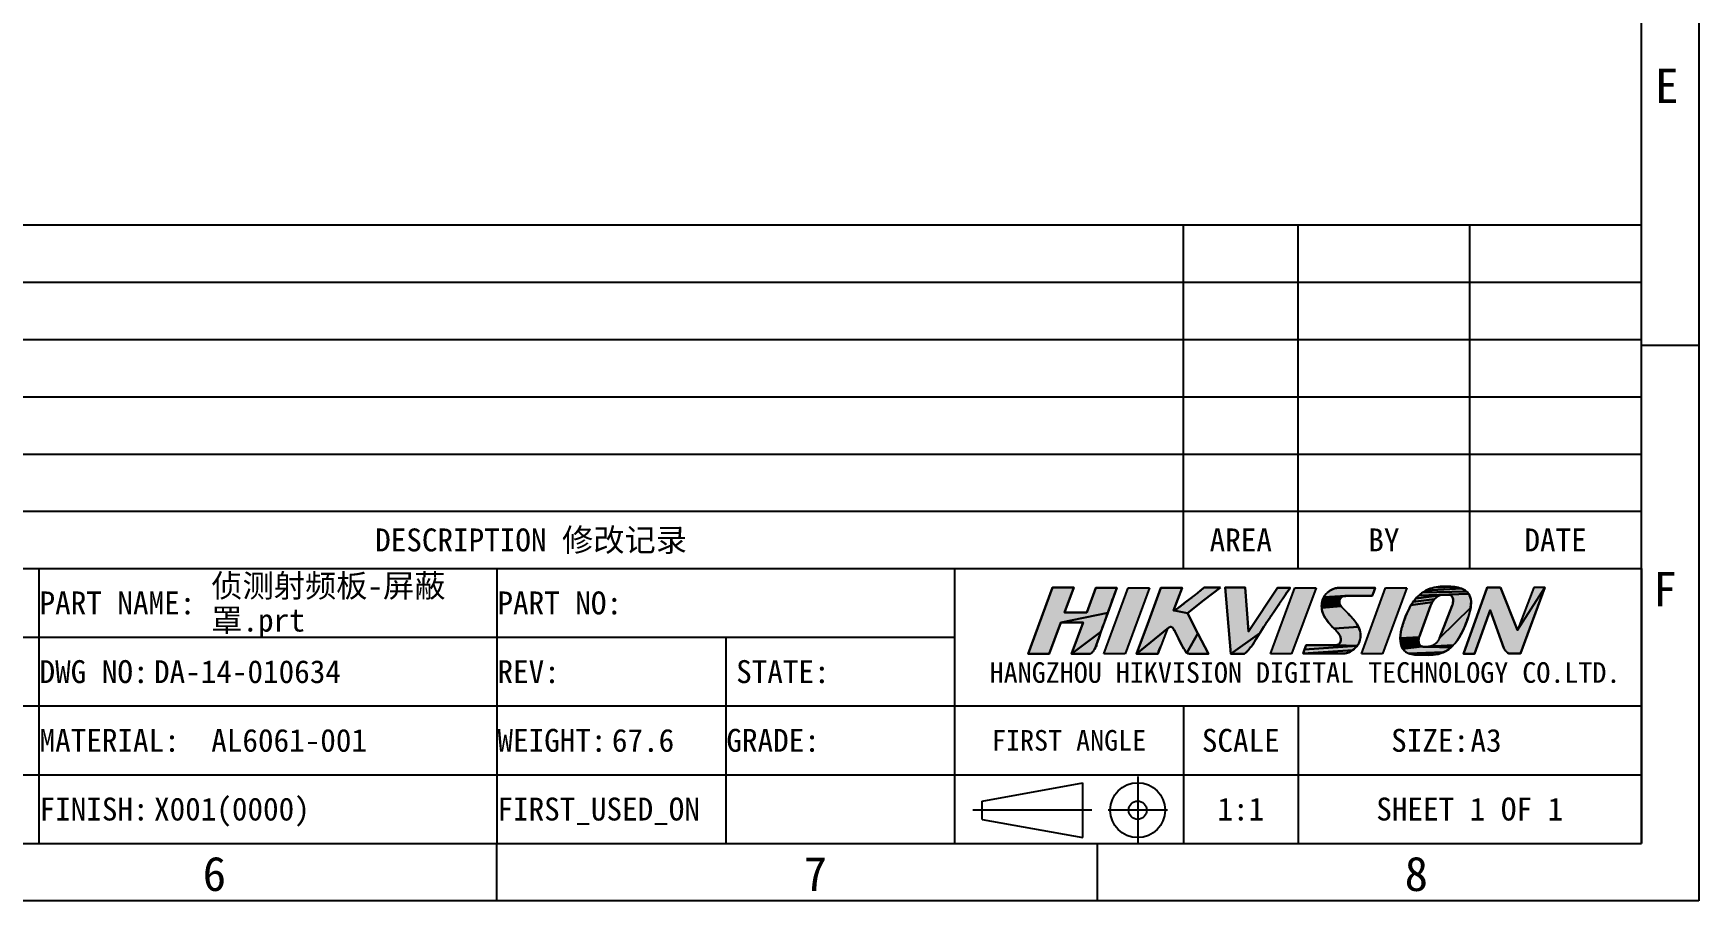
# Model space of a CAD drawing. Header units: millimetres. Extents: x 0 to 420, y 0 to 297.
# Drawn here: x 274.5 to 420, y 0 to 75.7 of the extents above; entities that cross this region are included whole.
import ezdxf
from ezdxf.enums import TextEntityAlignment as Align

# ---------------------------------------------------------------- set-up
doc = ezdxf.new("R2010")
doc.units = ezdxf.units.MM
doc.header["$LTSCALE"] = 23.1
doc.linetypes.add('CENTER', pattern=[0.6, 0.375, -0.075, 0.075, -0.075])
doc.linetypes.add('PHANTOM', pattern=[0.8, 0.45, -0.05, 0.1, -0.05, 0.1, -0.05])
doc.layers.get('0').update_dxf_attribs({"linetype": 'CONTINUOUS'})
doc.layers.add('50_ALL_DETAILS', color=7, linetype='CONTINUOUS')
doc.layers.add('DEFAULT_1', color=7, linetype='CENTER')
doc.styles.get("Standard").update_dxf_attribs({"font": 'simfang.ttf'})
doc.styles.add('TEXTSTYLE_3', font='simfang.ttf')

# ---------------------------------------------------------------- blocks, each defined once
blk = doc.blocks.new('LOGO_BL0', base_point=(383.99, 24.46))
for color, points in [(1, [(366.54, 25.16), (367.33, 27.33), (369.17, 27.33), (368.38, 25.14), (364.28, 24.3), (363.26, 21.57), (361.42, 21.57), (363.55, 27.34), (365.4, 27.34), (364.61, 25.17)]), (1, [(374.15, 25.33), (374.16, 25.33), (374.17, 25.33), (374.17, 25.33), (374.18, 25.34), (374.19, 25.34), (375.34, 25.12), (376.25, 23.34), (375.29, 21.64), (375.26, 21.66), (375.24, 21.69), (375.2, 21.73), (375.17, 21.78), (375.14, 21.82), (375.11, 21.87), (375.03, 22), (374.94, 22.14), (374.84, 22.32), (374.74, 22.51), (374.65, 22.7), (374.56, 22.89), (374.47, 23.08), (374.36, 23.31), (374.24, 23.53), (374.19, 23.61), (374.14, 23.69), (374.08, 23.77), (374.02, 23.85), (374, 23.86), (373.98, 23.88), (373.96, 23.89), (373.94, 23.9), (373.92, 23.91), (373.9, 23.91), (373.88, 23.91), (373.85, 23.91), (373.83, 23.91), (373.81, 23.9), (373.79, 23.9), (373.77, 23.89), (373.74, 23.87), (373.71, 23.85), (370.9, 21.57), (371.96, 24.45), (373.02, 27.33), (373.95, 27.33), (374.87, 27.33), (374.13, 25.33), (374.14, 25.33)]), (1, [(378.23, 27.34), (376.78, 26.23), (375.34, 25.12), (374.19, 25.34), (374.2, 25.34), (374.21, 25.34), (374.21, 25.35), (374.23, 25.35), (374.24, 25.36), (374.25, 25.37), (374.42, 25.48), (374.58, 25.6), (374.74, 25.73), (375.18, 26.07), (375.61, 26.4), (376.03, 26.72), (376.44, 27.05), (376.81, 27.34), (377.52, 27.34)]), (7, [(382.02, 23.93), (381.66, 23.37), (379.12, 21.57), (378.62, 27.35), (380.37, 27.34), (380.68, 23.52), (383.2, 27.33), (384.32, 27.33), (383.93, 26.76), (383.03, 25.44)]), (7, [(388.61, 26.14), (388.61, 26.08), (387.08, 26.01), (387.11, 26.14), (388.63, 26.26), (388.61, 26.2)]), (7, [(388.65, 26.31), (388.63, 26.26), (387.11, 26.14), (387.15, 26.27), (388.67, 26.36)]), (7, [(388.7, 26.4), (388.67, 26.36), (387.15, 26.27), (387.19, 26.4), (388.82, 26.51), (388.78, 26.48), (388.74, 26.44)]), (7, [(388.88, 26.54), (388.82, 26.51), (387.19, 26.4), (387.25, 26.52), (389.18, 26.61), (389.12, 26.61), (389.06, 26.6), (388.99, 26.58), (388.93, 26.57)]), (7, [(388.45, 27.31), (388.54, 27.32), (391.75, 27.32), (391.62, 26.96), (391.48, 26.61), (389.24, 26.61), (389.18, 26.61), (387.25, 26.52), (387.32, 26.63), (387.4, 26.74), (387.49, 26.83), (387.58, 26.92), (387.68, 27), (387.8, 27.08), (387.92, 27.14), (388.05, 27.2), (388.18, 27.25), (388.27, 27.28), (388.36, 27.3)]), (7, [(396.79, 26.16), (396.73, 26.06), (394.86, 25.8), (395.06, 26.11), (396.92, 26.34), (396.85, 26.25)]), (7, [(397, 26.42), (396.92, 26.34), (395.06, 26.11), (395.29, 26.4), (397.32, 26.64), (397.23, 26.6), (397.16, 26.55), (397.08, 26.49)]), (7, [(397.4, 26.67), (397.32, 26.64), (395.29, 26.4), (395.55, 26.66), (397.66, 26.72), (397.57, 26.71), (397.49, 26.7)]), (7, [(399.82, 26.91), (399.91, 26.79), (395.55, 26.66), (395.85, 26.9), (399.72, 27.01)]), (7, [(398.12, 26.72), (397.66, 26.72), (395.55, 26.66), (399.91, 26.79), (399.99, 26.66), (400.05, 26.5), (400.09, 26.33), (400.11, 26.16), (400.11, 25.98), (400.1, 25.79), (400.08, 25.61), (397.37, 22.92), (398.46, 25.77), (398.48, 25.85), (398.51, 25.94), (398.53, 26.03), (398.54, 26.12), (398.54, 26.18), (398.54, 26.24), (398.54, 26.3), (398.53, 26.36), (398.52, 26.42), (398.5, 26.46), (398.49, 26.51), (398.47, 26.54), (398.44, 26.58), (398.41, 26.61), (398.38, 26.64), (398.34, 26.67), (398.3, 26.69), (398.26, 26.71), (398.21, 26.72), (398.17, 26.72)]), (7, [(399.59, 27.11), (399.72, 27.01), (395.85, 26.9), (396.19, 27.1), (399.29, 27.25), (399.44, 27.19)]), (7, [(398.91, 27.36), (399.1, 27.31), (399.29, 27.25), (396.19, 27.1), (396.55, 27.25), (396.89, 27.35), (398.71, 27.4)]), (7, [(397.96, 27.45), (398.34, 27.44), (398.71, 27.4), (396.89, 27.35), (397.25, 27.42), (397.6, 27.45)]), (7, [(402.7, 27.35), (404.18, 23.62), (406.56, 27.35), (404.42, 21.58), (403.53, 21.58), (403.48, 21.58), (403.44, 21.59), (403.4, 21.6), (403.36, 21.62), (403.32, 21.64), (403.28, 21.67), (403.25, 21.69), (403.21, 21.72), (403.18, 21.75), (403.15, 21.79), (403.12, 21.82), (403.09, 21.87), (403.06, 21.91), (403.03, 21.96), (403.01, 22.01), (402.99, 22.06), (401.78, 25.36), (400.41, 21.57), (399.44, 21.57), (401.52, 27.35)]), (1, [(364.28, 24.3), (368.38, 25.14), (367.78, 23.47), (365.21, 21.57), (366.23, 24.3)]), (7, [(388.65, 25.9), (388.68, 25.84), (387.06, 25.74), (387.07, 25.87), (388.63, 25.96)]), (7, [(388.71, 25.78), (388.75, 25.73), (387.07, 25.58), (387.06, 25.74), (388.68, 25.84)]), (7, [(388.62, 26.02), (388.63, 25.96), (387.07, 25.87), (387.08, 26.01), (388.61, 26.08)]), (7, [(388.82, 25.64), (389, 25.46), (389.18, 25.28), (389.36, 25.1), (389.53, 24.92), (389.7, 24.74), (389.86, 24.55), (390.01, 24.35), (390.15, 24.14), (390.27, 23.92), (388.15, 23.76), (387.89, 24.04), (387.73, 24.22), (387.59, 24.39), (387.45, 24.58), (387.37, 24.71), (387.29, 24.84), (387.22, 24.98), (387.16, 25.12), (387.12, 25.27), (387.09, 25.43), (387.07, 25.58), (388.75, 25.73), (388.78, 25.68)]), (7, [(396.63, 25.86), (396.58, 25.76), (396.07, 24.38), (395.57, 23.01), (393.93, 22.93), (393.95, 23.2), (393.99, 23.47), (394.05, 23.73), (394.2, 24.29), (394.39, 24.81), (394.61, 25.32), (394.73, 25.56), (394.86, 25.8), (396.73, 26.06), (396.68, 25.97)]), (7, [(399.08, 22.99), (398.92, 22.75), (398.75, 22.52), (398.56, 22.31), (396.46, 22.2), (396.48, 22.2), (396.51, 22.21), (396.54, 22.22), (396.58, 22.23), (396.61, 22.24), (396.64, 22.25), (396.68, 22.27), (396.72, 22.29), (396.77, 22.31), (396.82, 22.34), (396.87, 22.36), (396.91, 22.39), (396.94, 22.41), (396.98, 22.44), (397.01, 22.46), (397.05, 22.49), (397.08, 22.52), (397.1, 22.54), (397.13, 22.56), (397.15, 22.59), (397.18, 22.62), (397.2, 22.64), (397.22, 22.66), (397.23, 22.68), (397.25, 22.7), (397.27, 22.73), (397.28, 22.75), (397.3, 22.78), (397.31, 22.8), (397.33, 22.83), (397.34, 22.85), (397.35, 22.87), (397.36, 22.89), (397.36, 22.91), (397.37, 22.92), (400.08, 25.61), (400.01, 25.28), (399.93, 24.96), (399.83, 24.64), (399.71, 24.33), (399.59, 24.02), (399.48, 23.76), (399.36, 23.5), (399.23, 23.25)]), (1, [(366.86, 21.57), (366.82, 21.56), (365.21, 21.57), (367.78, 23.47), (367.59, 22.93), (367.4, 22.38), (367.38, 22.29), (367.35, 22.21), (367.31, 22.13), (367.28, 22.05), (367.24, 21.97), (367.19, 21.9), (367.14, 21.82), (367.09, 21.75), (367.02, 21.69), (366.99, 21.66), (366.96, 21.63), (366.93, 21.61), (366.9, 21.59)]), (1, [(373.58, 23.69), (372.75, 21.57), (371.83, 21.57), (370.9, 21.57), (373.71, 23.85), (373.69, 23.83), (373.66, 23.81), (373.64, 23.78), (373.62, 23.75), (373.59, 23.72)]), (1, [(375.29, 21.64), (376.25, 23.34), (377.17, 21.57), (375.51, 21.57), (375.47, 21.57), (375.43, 21.58), (375.39, 21.58), (375.36, 21.6), (375.32, 21.61)]), (7, [(380.39, 21.62), (380.31, 21.57), (379.12, 21.57), (381.66, 23.37), (381.31, 22.81), (381.21, 22.63), (381.1, 22.46), (380.98, 22.29), (380.86, 22.13), (380.73, 21.97), (380.6, 21.82), (380.53, 21.75), (380.46, 21.68)]), (7, [(390.33, 23.78), (390.39, 23.63), (390.43, 23.47), (390.46, 23.31), (390.47, 23.15), (390.46, 23.01), (390.44, 22.88), (390.4, 22.74), (390.36, 22.6), (390.3, 22.48), (390.24, 22.37), (390.17, 22.26), (388.25, 22.32), (388.3, 22.32), (388.35, 22.33), (388.4, 22.34), (388.45, 22.35), (388.5, 22.38), (388.55, 22.4), (388.59, 22.43), (388.62, 22.47), (388.66, 22.51), (388.68, 22.56), (388.7, 22.61), (388.72, 22.66), (388.73, 22.72), (388.73, 22.78), (388.73, 22.84), (388.73, 22.91), (388.71, 22.97), (388.7, 23.03), (388.68, 23.09), (388.64, 23.18), (388.59, 23.26), (388.54, 23.33), (388.49, 23.41), (388.43, 23.47), (388.15, 23.76), (390.27, 23.92)]), (7, [(389.91, 21.98), (389.8, 21.89), (385.44, 21.58), (385.57, 21.94), (390.17, 22.26), (390.09, 22.16), (390, 22.07)]), (7, [(389.11, 21.59), (389, 21.58), (385.44, 21.58), (389.8, 21.89), (389.68, 21.82), (389.56, 21.74), (389.43, 21.68), (389.33, 21.64), (389.22, 21.61)]), (7, [(387.59, 22.32), (388.25, 22.32), (390.17, 22.26), (385.57, 21.94), (385.71, 22.31)]), (7, [(395.56, 22.95), (395.55, 22.92), (393.94, 22.66), (393.93, 22.93), (395.57, 23.01), (395.57, 23), (395.56, 22.99), (395.56, 22.99)]), (7, [(395.53, 22.67), (395.54, 22.64), (393.98, 22.43), (393.94, 22.66), (395.55, 22.92), (395.55, 22.89), (395.54, 22.87), (395.54, 22.85), (395.54, 22.81), (395.53, 22.78), (395.53, 22.75), (395.53, 22.72), (395.53, 22.69)]), (7, [(395.58, 22.43), (395.59, 22.42), (394.05, 22.21), (393.98, 22.43), (395.54, 22.64), (395.54, 22.62), (395.54, 22.6), (395.54, 22.57), (395.55, 22.56), (395.55, 22.54), (395.55, 22.52), (395.56, 22.5), (395.56, 22.49), (395.57, 22.47), (395.57, 22.46), (395.58, 22.44)]), (7, [(395.81, 22.21), (395.82, 22.2), (394.15, 22), (394.05, 22.21), (395.59, 22.42), (395.59, 22.41), (395.6, 22.4), (395.6, 22.39), (395.61, 22.38), (395.61, 22.37), (395.62, 22.36), (395.63, 22.35), (395.63, 22.34), (395.64, 22.33), (395.65, 22.32), (395.66, 22.31), (395.66, 22.3), (395.67, 22.3), (395.68, 22.29), (395.69, 22.28), (395.7, 22.27), (395.71, 22.26), (395.72, 22.26), (395.73, 22.25), (395.74, 22.24), (395.75, 22.24), (395.76, 22.23), (395.77, 22.22), (395.79, 22.22), (395.8, 22.21)]), (7, [(396.3, 22.18), (396.32, 22.18), (396.33, 22.18), (398.36, 22.11), (398.14, 21.94), (397.9, 21.79), (397.69, 21.69), (394.66, 21.6), (394.46, 21.7), (394.29, 21.83), (394.15, 22), (395.82, 22.2), (395.84, 22.2), (395.85, 22.2), (395.87, 22.19), (395.88, 22.19), (395.9, 22.19), (395.91, 22.18), (395.93, 22.18), (395.95, 22.18), (395.96, 22.18), (395.98, 22.18), (396, 22.18), (396.01, 22.18), (396.06, 22.18), (396.13, 22.18), (396.19, 22.18), (396.23, 22.18), (396.24, 22.18), (396.28, 22.18), (396.29, 22.18), (396.29, 22.18)]), (7, [(396.46, 22.2), (398.56, 22.31), (398.36, 22.11), (396.33, 22.18), (396.35, 22.18), (396.36, 22.18), (396.41, 22.19), (396.43, 22.19)]), (7, [(397.47, 21.6), (397.25, 21.54), (397.02, 21.5), (396.74, 21.47), (396.46, 21.46), (396.18, 21.46), (395.31, 21.48), (395.09, 21.49), (394.87, 21.53), (394.66, 21.6), (397.69, 21.69)])]:
    blk.add_hatch(color=color).paths.add_polyline_path(points)
at = {"color": 1}
for p, q in [((363.55, 27.34), (361.42, 21.57)), ((365.4, 27.34), (363.55, 27.34)), ((364.61, 25.17), (365.4, 27.34)), ((367.33, 27.33), (366.54, 25.16)), ((369.17, 27.33), (367.33, 27.33)), ((368.04, 21.57), (370.17, 27.33)), ((372.01, 27.33), (369.89, 21.57)), ((370.17, 27.33), (372.01, 27.33)), ((373.02, 27.33), (371.96, 24.45)), ((373.95, 27.33), (373.02, 27.33)), ((374.87, 27.33), (373.95, 27.33)), ((374.13, 25.33), (374.87, 27.33)), ((375.34, 25.12), (376.78, 26.23)), ((376.78, 26.23), (378.23, 27.34)), ((377.52, 27.34), (376.81, 27.34)), ((378.23, 27.34), (377.52, 27.34)), ((366.54, 25.16), (364.61, 25.17)), ((376.25, 23.34), (375.34, 25.12)), ((363.26, 21.57), (364.28, 24.3)), ((364.28, 24.3), (366.23, 24.3)), ((366.23, 24.3), (365.21, 21.57)), ((371.96, 24.45), (370.9, 21.57)), ((377.17, 21.57), (376.25, 23.34)), ((372.82, 21.77), (372.88, 21.9)), ((372.88, 21.9), (373.01, 22.24)), ((361.42, 21.57), (363.26, 21.57)), ((365.21, 21.57), (366.82, 21.56)), ((369.89, 21.57), (368.04, 21.57)), ((370.9, 21.57), (371.83, 21.57)), ((371.83, 21.57), (372.75, 21.57)), ((372.75, 21.58), (372.77, 21.62)), ((372.77, 21.62), (372.78, 21.66)), ((372.78, 21.66), (372.82, 21.77)), ((375.51, 21.57), (377.17, 21.57))]:
    blk.add_line(p, q, dxfattribs=at)
at = {"color": 7}
for p, q in [((378.62, 27.35), (379.12, 21.57)), ((380.37, 27.34), (378.62, 27.35)), ((380.68, 23.52), (380.37, 27.34)), ((383.2, 27.33), (380.68, 23.52)), ((382.6, 21.57), (384.72, 27.33)), ((384.32, 27.33), (383.2, 27.33)), ((386.57, 27.33), (384.44, 21.57)), ((384.72, 27.33), (386.57, 27.33)), ((391.75, 27.32), (388.54, 27.32)), ((389.24, 26.61), (391.48, 26.61)), ((390.53, 21.57), (392.65, 27.33)), ((391.48, 26.61), (391.62, 26.96)), ((391.62, 26.96), (391.75, 27.32)), ((394.5, 27.33), (392.38, 21.57)), ((392.65, 27.33), (394.5, 27.33)), ((397.66, 26.72), (398.12, 26.72)), ((401.52, 27.35), (399.44, 21.57)), ((402.7, 27.35), (401.52, 27.35)), ((404.18, 23.62), (402.7, 27.35)), ((405.6, 27.35), (404.18, 23.62)), ((404.42, 21.58), (406.56, 27.35)), ((406.56, 27.35), (405.6, 27.35)), ((396.07, 24.38), (396.58, 25.76)), ((398.46, 25.77), (397.37, 22.92)), ((400.41, 21.57), (401.78, 25.36)), ((401.78, 25.36), (402.99, 22.06)), ((373.58, 23.69), (372.75, 21.57)), ((395.57, 23.01), (396.07, 24.38)), ((385.57, 21.94), (385.44, 21.58)), ((385.71, 22.31), (385.57, 21.94)), ((396.06, 22.18), (396.01, 22.18)), ((396.13, 22.18), (396.06, 22.18)), ((396.19, 22.18), (396.13, 22.18)), ((396.23, 22.18), (396.19, 22.18)), ((396.23, 22.18), (396.24, 22.18)), ((396.28, 22.18), (396.24, 22.18)), ((396.29, 22.18), (396.28, 22.18)), ((396.29, 22.18), (396.29, 22.18)), ((396.36, 22.18), (396.41, 22.19)), ((379.12, 21.57), (380.31, 21.57)), ((384.44, 21.57), (382.6, 21.57)), ((385.44, 21.58), (389, 21.58)), ((392.38, 21.57), (390.53, 21.57)), ((395.31, 21.48), (396.18, 21.46)), ((399.44, 21.57), (400.41, 21.57)), ((403.53, 21.58), (404.42, 21.58))]:
    blk.add_line(p, q, dxfattribs=at)
at = {"color": 1}
for points in [[(366.54, 25.16), (367.33, 27.33), (369.17, 27.33), (368.38, 25.14), (364.28, 24.3), (363.26, 21.57), (361.42, 21.57), (363.55, 27.34), (365.4, 27.34), (364.61, 25.17), (366.54, 25.16)], [(374.15, 25.33), (374.16, 25.33), (374.17, 25.33), (374.17, 25.33), (374.18, 25.34), (374.19, 25.34), (375.34, 25.12), (376.25, 23.34), (375.29, 21.64), (375.26, 21.66), (375.24, 21.69), (375.2, 21.73), (375.17, 21.78), (375.14, 21.82), (375.11, 21.87), (375.03, 22), (374.94, 22.14), (374.84, 22.32), (374.74, 22.51), (374.65, 22.7), (374.56, 22.89), (374.47, 23.08), (374.36, 23.31), (374.24, 23.53), (374.19, 23.61), (374.14, 23.69), (374.08, 23.77), (374.02, 23.85), (374, 23.86), (373.98, 23.88), (373.96, 23.89), (373.94, 23.9), (373.92, 23.91), (373.9, 23.91), (373.88, 23.91), (373.85, 23.91), (373.83, 23.91), (373.81, 23.9), (373.79, 23.9), (373.77, 23.89), (373.74, 23.87), (373.71, 23.85), (370.9, 21.57), (371.96, 24.45), (373.02, 27.33), (373.95, 27.33), (374.87, 27.33), (374.13, 25.33), (374.14, 25.33), (374.15, 25.33)], [(378.23, 27.34), (376.78, 26.23), (375.34, 25.12), (374.19, 25.34), (374.2, 25.34), (374.21, 25.34), (374.21, 25.35), (374.23, 25.35), (374.24, 25.36), (374.25, 25.37), (374.42, 25.48), (374.58, 25.6), (374.74, 25.73), (375.18, 26.07), (375.61, 26.4), (376.03, 26.72), (376.44, 27.05), (376.81, 27.34), (377.52, 27.34), (378.23, 27.34)], [(364.28, 24.3), (368.38, 25.14), (367.78, 23.47), (365.21, 21.57), (366.23, 24.3), (364.28, 24.3)], [(366.86, 21.57), (366.82, 21.56), (365.21, 21.57), (367.78, 23.47), (367.59, 22.93), (367.4, 22.38), (367.38, 22.29), (367.35, 22.21), (367.31, 22.13), (367.28, 22.05), (367.24, 21.97), (367.19, 21.9), (367.14, 21.82), (367.09, 21.75), (367.02, 21.69), (366.99, 21.66), (366.96, 21.63), (366.93, 21.61), (366.9, 21.59), (366.86, 21.57)], [(373.58, 23.69), (372.75, 21.57), (371.83, 21.57), (370.9, 21.57), (373.71, 23.85), (373.69, 23.83), (373.66, 23.81), (373.64, 23.78), (373.62, 23.75), (373.59, 23.72), (373.58, 23.69)], [(375.29, 21.64), (376.25, 23.34), (377.17, 21.57), (375.51, 21.57), (375.47, 21.57), (375.43, 21.58), (375.39, 21.58), (375.36, 21.6), (375.32, 21.61), (375.29, 21.64)]]:
    blk.add_lwpolyline(points, dxfattribs=at)
at = {"color": 7}
for points in [[(382.02, 23.93), (381.66, 23.37), (379.12, 21.57), (378.62, 27.35), (380.37, 27.34), (380.68, 23.52), (383.2, 27.33), (384.32, 27.33), (383.93, 26.76), (383.03, 25.44), (382.02, 23.93)], [(388.61, 26.14), (388.61, 26.08), (387.08, 26.01), (387.11, 26.14), (388.63, 26.26), (388.61, 26.2), (388.61, 26.14)], [(388.65, 26.31), (388.63, 26.26), (387.11, 26.14), (387.15, 26.27), (388.67, 26.36), (388.65, 26.31)], [(388.7, 26.4), (388.67, 26.36), (387.15, 26.27), (387.19, 26.4), (388.82, 26.51), (388.78, 26.48), (388.74, 26.44), (388.7, 26.4)], [(388.88, 26.54), (388.82, 26.51), (387.19, 26.4), (387.25, 26.52), (389.18, 26.61), (389.12, 26.61), (389.06, 26.6), (388.99, 26.58), (388.93, 26.57), (388.88, 26.54)], [(388.45, 27.31), (388.54, 27.32), (391.75, 27.32), (391.62, 26.96), (391.48, 26.61), (389.24, 26.61), (389.18, 26.61), (387.25, 26.52), (387.32, 26.63), (387.4, 26.74), (387.49, 26.83), (387.58, 26.92), (387.68, 27), (387.8, 27.08), (387.92, 27.14), (388.05, 27.2), (388.18, 27.25), (388.27, 27.28), (388.36, 27.3), (388.45, 27.31)], [(396.79, 26.16), (396.73, 26.06), (394.86, 25.8), (395.06, 26.11), (396.92, 26.34), (396.85, 26.25), (396.79, 26.16)], [(397, 26.42), (396.92, 26.34), (395.06, 26.11), (395.29, 26.4), (397.32, 26.64), (397.23, 26.6), (397.16, 26.55), (397.08, 26.49), (397, 26.42)], [(397.4, 26.67), (397.32, 26.64), (395.29, 26.4), (395.55, 26.66), (397.66, 26.72), (397.57, 26.71), (397.49, 26.7), (397.4, 26.67)], [(399.82, 26.91), (399.91, 26.79), (395.55, 26.66), (395.85, 26.9), (399.72, 27.01), (399.82, 26.91)], [(398.12, 26.72), (397.66, 26.72), (395.55, 26.66), (399.91, 26.79), (399.99, 26.66), (400.05, 26.5), (400.09, 26.33), (400.11, 26.16), (400.11, 25.98), (400.1, 25.79), (400.08, 25.61), (397.37, 22.92), (398.46, 25.77), (398.48, 25.85), (398.51, 25.94), (398.53, 26.03), (398.54, 26.12), (398.54, 26.18), (398.54, 26.24), (398.54, 26.3), (398.53, 26.36), (398.52, 26.42), (398.5, 26.46), (398.49, 26.51), (398.47, 26.54), (398.44, 26.58), (398.41, 26.61), (398.38, 26.64), (398.34, 26.67), (398.3, 26.69), (398.26, 26.71), (398.21, 26.72), (398.17, 26.72), (398.12, 26.72)], [(399.59, 27.11), (399.72, 27.01), (395.85, 26.9), (396.19, 27.1), (399.29, 27.25), (399.44, 27.19), (399.59, 27.11)], [(398.91, 27.36), (399.1, 27.31), (399.29, 27.25), (396.19, 27.1), (396.55, 27.25), (396.89, 27.35), (398.71, 27.4), (398.91, 27.36)], [(397.96, 27.45), (398.34, 27.44), (398.71, 27.4), (396.89, 27.35), (397.25, 27.42), (397.6, 27.45), (397.96, 27.45)], [(402.7, 27.35), (404.18, 23.62), (406.56, 27.35), (404.42, 21.58), (403.53, 21.58), (403.48, 21.58), (403.44, 21.59), (403.4, 21.6), (403.36, 21.62), (403.32, 21.64), (403.28, 21.67), (403.25, 21.69), (403.21, 21.72), (403.18, 21.75), (403.15, 21.79), (403.12, 21.82), (403.09, 21.87), (403.06, 21.91), (403.03, 21.96), (403.01, 22.01), (402.99, 22.06), (401.78, 25.36), (400.41, 21.57), (399.44, 21.57), (401.52, 27.35), (402.7, 27.35)], [(388.65, 25.9), (388.68, 25.84), (387.06, 25.74), (387.07, 25.87), (388.63, 25.96), (388.65, 25.9)], [(388.71, 25.78), (388.75, 25.73), (387.07, 25.58), (387.06, 25.74), (388.68, 25.84), (388.71, 25.78)], [(388.62, 26.02), (388.63, 25.96), (387.07, 25.87), (387.08, 26.01), (388.61, 26.08), (388.62, 26.02)], [(388.82, 25.64), (389, 25.46), (389.18, 25.28), (389.36, 25.1), (389.53, 24.92), (389.7, 24.74), (389.86, 24.55), (390.01, 24.35), (390.15, 24.14), (390.27, 23.92), (388.15, 23.76), (387.89, 24.04), (387.73, 24.22), (387.59, 24.39), (387.45, 24.58), (387.37, 24.71), (387.29, 24.84), (387.22, 24.98), (387.16, 25.12), (387.12, 25.27), (387.09, 25.43), (387.07, 25.58), (388.75, 25.73), (388.78, 25.68), (388.82, 25.64)], [(396.63, 25.86), (396.58, 25.76), (396.07, 24.38), (395.57, 23.01), (393.93, 22.93), (393.95, 23.2), (393.99, 23.47), (394.05, 23.73), (394.2, 24.29), (394.39, 24.81), (394.61, 25.32), (394.73, 25.56), (394.86, 25.8), (396.73, 26.06), (396.68, 25.97), (396.63, 25.86)], [(399.08, 22.99), (398.92, 22.75), (398.75, 22.52), (398.56, 22.31), (396.46, 22.2), (396.48, 22.2), (396.51, 22.21), (396.54, 22.22), (396.58, 22.23), (396.61, 22.24), (396.64, 22.25), (396.68, 22.27), (396.72, 22.29), (396.77, 22.31), (396.82, 22.34), (396.87, 22.36), (396.91, 22.39), (396.94, 22.41), (396.98, 22.44), (397.01, 22.46), (397.05, 22.49), (397.08, 22.52), (397.1, 22.54), (397.13, 22.56), (397.15, 22.59), (397.18, 22.62), (397.2, 22.64), (397.22, 22.66), (397.23, 22.68), (397.25, 22.7), (397.27, 22.73), (397.28, 22.75), (397.3, 22.78), (397.31, 22.8), (397.33, 22.83), (397.34, 22.85), (397.35, 22.87), (397.36, 22.89), (397.36, 22.91), (397.37, 22.92), (400.08, 25.61), (400.01, 25.28), (399.93, 24.96), (399.83, 24.64), (399.71, 24.33), (399.59, 24.02), (399.48, 23.76), (399.36, 23.5), (399.23, 23.25), (399.08, 22.99)], [(380.39, 21.62), (380.31, 21.57), (379.12, 21.57), (381.66, 23.37), (381.31, 22.81), (381.21, 22.63), (381.1, 22.46), (380.98, 22.29), (380.86, 22.13), (380.73, 21.97), (380.6, 21.82), (380.53, 21.75), (380.46, 21.68), (380.39, 21.62)], [(390.33, 23.78), (390.39, 23.63), (390.43, 23.47), (390.46, 23.31), (390.47, 23.15), (390.46, 23.01), (390.44, 22.88), (390.4, 22.74), (390.36, 22.6), (390.3, 22.48), (390.24, 22.37), (390.17, 22.26), (388.25, 22.32), (388.3, 22.32), (388.35, 22.33), (388.4, 22.34), (388.45, 22.35), (388.5, 22.38), (388.55, 22.4), (388.59, 22.43), (388.62, 22.47), (388.66, 22.51), (388.68, 22.56), (388.7, 22.61), (388.72, 22.66), (388.73, 22.72), (388.73, 22.78), (388.73, 22.84), (388.73, 22.91), (388.71, 22.97), (388.7, 23.03), (388.68, 23.09), (388.64, 23.18), (388.59, 23.26), (388.54, 23.33), (388.49, 23.41), (388.43, 23.47), (388.15, 23.76), (390.27, 23.92), (390.33, 23.78)], [(389.91, 21.98), (389.8, 21.89), (385.44, 21.58), (385.57, 21.94), (390.17, 22.26), (390.09, 22.16), (390, 22.07), (389.91, 21.98)], [(389.11, 21.59), (389, 21.58), (385.44, 21.58), (389.8, 21.89), (389.68, 21.82), (389.56, 21.74), (389.43, 21.68), (389.33, 21.64), (389.22, 21.61), (389.11, 21.59)], [(387.59, 22.32), (388.25, 22.32), (390.17, 22.26), (385.57, 21.94), (385.71, 22.31), (387.59, 22.32)], [(395.56, 22.95), (395.55, 22.92), (393.94, 22.66), (393.93, 22.93), (395.57, 23.01), (395.57, 23), (395.56, 22.99), (395.56, 22.99), (395.56, 22.95)], [(395.53, 22.67), (395.54, 22.64), (393.98, 22.43), (393.94, 22.66), (395.55, 22.92), (395.55, 22.89), (395.54, 22.87), (395.54, 22.85), (395.54, 22.81), (395.53, 22.78), (395.53, 22.75), (395.53, 22.72), (395.53, 22.69), (395.53, 22.67)], [(395.58, 22.43), (395.59, 22.42), (394.05, 22.21), (393.98, 22.43), (395.54, 22.64), (395.54, 22.62), (395.54, 22.6), (395.54, 22.57), (395.55, 22.56), (395.55, 22.54), (395.55, 22.52), (395.56, 22.5), (395.56, 22.49), (395.57, 22.47), (395.57, 22.46), (395.58, 22.44), (395.58, 22.43)], [(395.81, 22.21), (395.82, 22.2), (394.15, 22), (394.05, 22.21), (395.59, 22.42), (395.59, 22.41), (395.6, 22.4), (395.6, 22.39), (395.61, 22.38), (395.61, 22.37), (395.62, 22.36), (395.63, 22.35), (395.63, 22.34), (395.64, 22.33), (395.65, 22.32), (395.66, 22.31), (395.66, 22.3), (395.67, 22.3), (395.68, 22.29), (395.69, 22.28), (395.7, 22.27), (395.71, 22.26), (395.72, 22.26), (395.73, 22.25), (395.74, 22.24), (395.75, 22.24), (395.76, 22.23), (395.77, 22.22), (395.79, 22.22), (395.8, 22.21), (395.81, 22.21)], [(396.3, 22.18), (396.32, 22.18), (396.33, 22.18), (398.36, 22.11), (398.14, 21.94), (397.9, 21.79), (397.69, 21.69), (394.66, 21.6), (394.46, 21.7), (394.29, 21.83), (394.15, 22), (395.82, 22.2), (395.84, 22.2), (395.85, 22.2), (395.87, 22.19), (395.88, 22.19), (395.9, 22.19), (395.91, 22.18), (395.93, 22.18), (395.95, 22.18), (395.96, 22.18), (395.98, 22.18), (396, 22.18), (396.01, 22.18), (396.06, 22.18), (396.13, 22.18), (396.19, 22.18), (396.23, 22.18), (396.24, 22.18), (396.28, 22.18), (396.29, 22.18), (396.29, 22.18), (396.3, 22.18)], [(396.46, 22.2), (398.56, 22.31), (398.36, 22.11), (396.33, 22.18), (396.35, 22.18), (396.36, 22.18), (396.41, 22.19), (396.43, 22.19), (396.46, 22.2)], [(397.47, 21.6), (397.25, 21.54), (397.02, 21.5), (396.74, 21.47), (396.46, 21.46), (396.18, 21.46), (395.31, 21.48), (395.09, 21.49), (394.87, 21.53), (394.66, 21.6), (397.69, 21.69), (397.47, 21.6)]]:
    blk.add_lwpolyline(points, dxfattribs=at)
for centre, radius, start, end in [((395.93, 22.56), 0.371, 217.9546, 227.0807), ((395.93, 22.55), 0.363, 227.1545, 236.8061), ((396.1, 23.65), 1.5, 292.5636, 302.6461), ((396.28, 23.42), 1.21, 311.3256, 318.0722), ((396.38, 23.33), 1.07, 318.0707, 325.7375), ((396.47, 23.27), 0.966, 325.7553, 334.387), ((396.52, 23.25), 0.909, 334.4499, 339.1065)]:
    blk.add_arc(centre, radius, start, end, dxfattribs=at)
at = {"color": 1}
for points, knots in [([(367.4, 22.38), (367.52, 22.74), (367.85, 23.66), (368.44, 25.31), (368.91, 26.6), (369.17, 27.33)], [0, 0, 0, 0, 0.219321, 0.556058, 1, 1, 1, 1]), ([(376.81, 27.34), (376.69, 27.24), (376.29, 26.93), (375.6, 26.39), (374.87, 25.84), (374.43, 25.47), (374.25, 25.37)], [0, 0, 0, 0, 0.145255, 0.470672, 0.810738, 1, 1, 1, 1]), ([(374.25, 25.37), (374.24, 25.36), (374.2, 25.34), (374.16, 25.33), (374.13, 25.33)], [0, 0, 0, 0, 0.336814, 1, 1, 1, 1]), ([(373.58, 23.69), (373.62, 23.77), (373.72, 23.88), (373.9, 23.93), (373.99, 23.88), (374.02, 23.85)], [0, 0, 0, 0, 0.511805, 0.74117, 1, 1, 1, 1]), ([(374.02, 23.85), (374.11, 23.75), (374.27, 23.5), (374.55, 22.92), (374.76, 22.44), (374.94, 22.14)], [0, 0, 0, 0, 0.200546, 0.459098, 1, 1, 1, 1]), ([(366.82, 21.56), (366.9, 21.58), (367.18, 21.81), (367.33, 22.13), (367.4, 22.38)], [0, 0, 0, 0, 0.233279, 1, 1, 1, 1]), ([(374.94, 22.14), (375, 22.05), (375.09, 21.9), (375.21, 21.7), (375.35, 21.58), (375.46, 21.57), (375.51, 21.57)], [0, 0, 0, 0, 0.381358, 0.635744, 0.815034, 1, 1, 1, 1])]:
    blk.add_open_spline(points, degree=3, knots=knots, dxfattribs=at)
at = {"color": 7}
for points, knots in [([(381.31, 22.81), (381.54, 23.19), (382.11, 24.07), (382.99, 25.38), (383.76, 26.51), (384.19, 27.14), (384.32, 27.33)], [0, 0, 0, 0, 0.244776, 0.578663, 0.873243, 1, 1, 1, 1]), ([(388.54, 27.32), (388.42, 27.32), (388.11, 27.25), (387.64, 27.02), (387.17, 26.51), (387.06, 26.01), (387.06, 25.74)], [0, 0, 0, 0, 0.157818, 0.389305, 0.66219, 1, 1, 1, 1]), ([(388.82, 25.64), (388.67, 25.79), (388.51, 26.18), (388.83, 26.57), (389.1, 26.61), (389.24, 26.61)], [0, 0, 0, 0, 0.467819, 0.6931, 1, 1, 1, 1]), ([(397.96, 27.45), (397.49, 27.46), (396.6, 27.37), (395.51, 26.73), (394.94, 25.97), (394.6, 25.32), (394.39, 24.81), (394.19, 24.28), (393.99, 23.57), (393.85, 22.73), (394.21, 21.66), (394.95, 21.48), (395.31, 21.48)], [0, 0, 0, 0, 0.159322, 0.288885, 0.411003, 0.472116, 0.532916, 0.595416, 0.659631, 0.779836, 0.880276, 1, 1, 1, 1]), ([(396.58, 25.76), (396.7, 26.03), (396.95, 26.49), (397.46, 26.72), (397.66, 26.72)], [0, 0, 0, 0, 0.587327, 1, 1, 1, 1]), ([(399.59, 24.02), (399.8, 24.54), (400.11, 25.38), (400.15, 26.51), (399.73, 27.05), (399.26, 27.29), (398.66, 27.42), (398.21, 27.45), (397.96, 27.45)], [0, 0, 0, 0, 0.33298, 0.5439, 0.63186, 0.729674, 0.850113, 1, 1, 1, 1]), ([(398.12, 26.72), (398.21, 26.73), (398.4, 26.67), (398.55, 26.41), (398.55, 26.1), (398.5, 25.88), (398.46, 25.77)], [0, 0, 0, 0, 0.228583, 0.444785, 0.702621, 1, 1, 1, 1]), ([(387.06, 25.74), (387.06, 25.53), (387.13, 25.11), (387.45, 24.54), (387.9, 24.01), (388.25, 23.66), (388.43, 23.47)], [0, 0, 0, 0, 0.229422, 0.457028, 0.71011, 1, 1, 1, 1]), ([(390.47, 23.15), (390.47, 23.42), (390.14, 24.42), (389.34, 25.1), (388.82, 25.64)], [0, 0, 0, 0, 0.261963, 1, 1, 1, 1]), ([(388.43, 23.47), (388.53, 23.36), (388.69, 23.13), (388.77, 22.74), (388.61, 22.38), (388.37, 22.32), (388.25, 22.32)], [0, 0, 0, 0, 0.30252, 0.553239, 0.763852, 1, 1, 1, 1]), ([(396.18, 21.46), (396.46, 21.45), (397.05, 21.46), (398.54, 21.93), (399.24, 23.16), (399.59, 24.02)], [0, 0, 0, 0, 0.183086, 0.387057, 1, 1, 1, 1]), ([(380.31, 21.57), (380.42, 21.63), (380.8, 22.01), (381.11, 22.45), (381.31, 22.81)], [0, 0, 0, 0, 0.237358, 1, 1, 1, 1]), ([(388.25, 22.32), (388.03, 22.32), (387.18, 22.32), (386.33, 22.31), (385.71, 22.31)], [0, 0, 0, 0, 0.258695, 1, 1, 1, 1]), ([(389, 21.58), (389.15, 21.58), (389.48, 21.68), (389.94, 21.97), (390.36, 22.47), (390.46, 22.92), (390.47, 23.15)], [0, 0, 0, 0, 0.187428, 0.429926, 0.700262, 1, 1, 1, 1]), ([(395.54, 22.85), (395.54, 22.86), (395.55, 22.91), (395.56, 22.95), (395.56, 22.99)], [0, 0, 0, 0, 0.31812, 1, 1, 1, 1]), ([(396.01, 22.18), (396.01, 22.18), (395.98, 22.18), (395.95, 22.18), (395.93, 22.18)], [0, 0, 0, 0, 0.171916, 1, 1, 1, 1]), ([(396.36, 22.18), (396.34, 22.18), (396.32, 22.18), (396.3, 22.18), (396.29, 22.18)], [0, 0, 0, 0, 0.800556, 1, 1, 1, 1]), ([(402.99, 22.06), (403.02, 21.97), (403.14, 21.76), (403.37, 21.58), (403.53, 21.58)], [0, 0, 0, 0, 0.369054, 1, 1, 1, 1])]:
    blk.add_open_spline(points, degree=3, knots=knots, dxfattribs=at)
for points in [[(395.53, 22.69), (395.53, 22.74), (395.53, 22.79), (395.54, 22.85)], [(395.54, 22.57), (395.54, 22.61), (395.53, 22.65), (395.53, 22.69)], [(395.56, 22.49), (395.55, 22.51), (395.55, 22.54), (395.54, 22.57)], [(395.56, 22.99), (395.56, 22.99), (395.57, 23), (395.57, 23.01)], [(395.58, 22.43), (395.57, 22.45), (395.57, 22.47), (395.56, 22.49)], [(395.61, 22.38), (395.6, 22.4), (395.59, 22.41), (395.58, 22.43)], [(395.64, 22.33), (395.63, 22.35), (395.62, 22.36), (395.61, 22.38)], [(395.79, 22.22), (395.77, 22.23), (395.75, 22.24), (395.73, 22.25)], [(395.85, 22.2), (395.83, 22.2), (395.81, 22.21), (395.79, 22.22)], [(395.93, 22.18), (395.9, 22.19), (395.88, 22.19), (395.85, 22.2)], [(396.51, 22.21), (396.48, 22.2), (396.44, 22.19), (396.41, 22.19)], [(396.68, 22.27), (396.62, 22.24), (396.57, 22.22), (396.51, 22.21)], [(397.08, 22.52), (397.03, 22.47), (396.97, 22.43), (396.91, 22.39)]]:
    blk.add_open_spline(points, degree=3, dxfattribs=at)
at = {"color": 1}
blk.add_solid([(368.04, 21.57), (370.17, 27.33), (369.89, 21.57), (372.01, 27.33)], dxfattribs=at)
at = {"color": 7}
for points in [[(382.6, 21.57), (384.72, 27.33), (384.44, 21.57), (386.57, 27.33)], [(390.53, 21.57), (392.65, 27.33), (392.38, 21.57), (394.5, 27.33)], [(404.18, 23.62), (405.6, 27.35), (406.56, 27.35)]]:
    blk.add_solid(points, dxfattribs=at)

msp = doc.modelspace()

# ---------------------------------------------------------------- linework, layer by layer
at = {"color": 7}
for p, q in [((420, 297), (420, 0)), ((415, 5), (415, 292)), ((235, 59), (415, 59)), ((375, 29), (375, 59)), ((385, 29), (385, 59)), ((400, 29), (400, 59)), ((415, 29), (415, 59)), ((235, 54), (415, 54)), ((235, 49), (415, 49)), ((414.994, 48.499), (419.994, 48.499)), ((235, 44), (415, 44)), ((235, 39), (415, 39)), ((235, 34), (415, 34)), ((235, 29), (415, 29)), ((235, 29), (415, 29)), ((275, 29), (275, 5)), ((315, 29), (315, 5)), ((355, 29), (355, 5)), ((415, 29), (415, 5)), ((235, 23), (355, 23)), ((335, 23), (335, 5)), ((235, 17), (415, 17)), ((375, 17), (375, 5)), ((385, 17), (385, 5)), ((235, 11), (415, 11)), ((357.393, 8.702), (366.192, 10.302)), ((366.192, 5.502), (366.192, 10.302)), ((357.393, 7.102), (357.393, 8.702)), ((357.393, 7.102), (366.192, 5.502)), ((25, 5), (415, 5)), ((235, 5), (415, 5)), ((314.996, 0), (314.996, 5)), ((367.495, 0), (367.495, 5)), ((420, 0), (0, 0))]:
    msp.add_line(p, q, dxfattribs=at)
for radius in [2.4, 0.8]:
    msp.add_circle((370.992, 7.902), radius, dxfattribs=at)
at = {"layer": 'DEFAULT_1', "color": 1, "linetype": 'PHANTOM'}
for p, q in [((370.992, 10.852), (370.992, 4.953)), ((366.992, 7.902), (356.593, 7.902)), ((373.599, 7.892), (368.415, 7.892))]:
    msp.add_line(p, q, dxfattribs=at)

# ---------------------------------------------------------------- block references
at = {"color": 4}
msp.add_blockref('LOGO_BL0', (383.991, 24.455), dxfattribs=at)

# ---------------------------------------------------------------- texts
at = {"color": 3, "style": 'TEXTSTYLE_3'}
for s, p in [('E', (416.196, 69.654)), ('F', (416.034, 25.701)), ('6', (289.315, 0.847)), ('7', (341.814, 0.847)), ('8', (394.313, 0.847))]:
    msp.add_text(s, height=3, dxfattribs=at).set_placement(p)
at = {"layer": '50_ALL_DETAILS', "color": 3}
for s, height, p in [('DESCRIPTION 修改记录', 2, (318, 30.5)), ('AREA', 2, (380, 30.5)), ('BY', 2, (392.5, 30.5)), ('DATE', 2, (407.5, 30.5)), ('STATE:', 2, (340, 19)), (' HANGZHOU HIKVISION DIGITAL TECHNOLOGY CO.LTD.', 1.8, (385, 19.022)), ('FIRST ANGLE', 1.8, (365, 13.1)), ('SCALE', 2, (380, 13))]:
    msp.add_text(s, height=height, dxfattribs=at).set_placement(p, align=Align.CENTER)
at = {"layer": '50_ALL_DETAILS', "color": 7}
for s, p in [('侦测射频板-屏蔽', (290.063, 26.5)), ('罩.prt', (290.063, 23.5)), ('DA-14-010634', (285.063, 19)), ('AL6061-001', (290.063, 13)), ('67.6', (325.063, 13)), ('A3', (400.063, 13)), ('X001(0000)', (285.063, 7))]:
    msp.add_text(s, height=2, dxfattribs=at).set_placement(p)
at = {"layer": '50_ALL_DETAILS', "color": 3}
for s, p in [('PART NAME:', (275.063, 25)), ('PART NO:', (315.063, 25)), ('DWG NO:', (275.063, 19)), ('REV:', (315.063, 19)), ('MATERIAL:', (275.063, 13)), ('WEIGHT:', (315.063, 13)), ('GRADE:', (335.063, 13)), ('FINISH:', (275.063, 7)), ('FIRST_USED_ON ', (315.063, 7))]:
    msp.add_text(s, height=2, dxfattribs=at).set_placement(p)
msp.add_text('SIZE:', height=2, dxfattribs=at).set_placement((399.938, 13), align=Align.RIGHT)
at = {"layer": '50_ALL_DETAILS', "color": 7}
for s, p in [('1:1', (380, 7)), ('SHEET 1 OF 1', (400, 7))]:
    msp.add_text(s, height=2, dxfattribs=at).set_placement(p, align=Align.CENTER)

doc.saveas('drawing.dxf')
